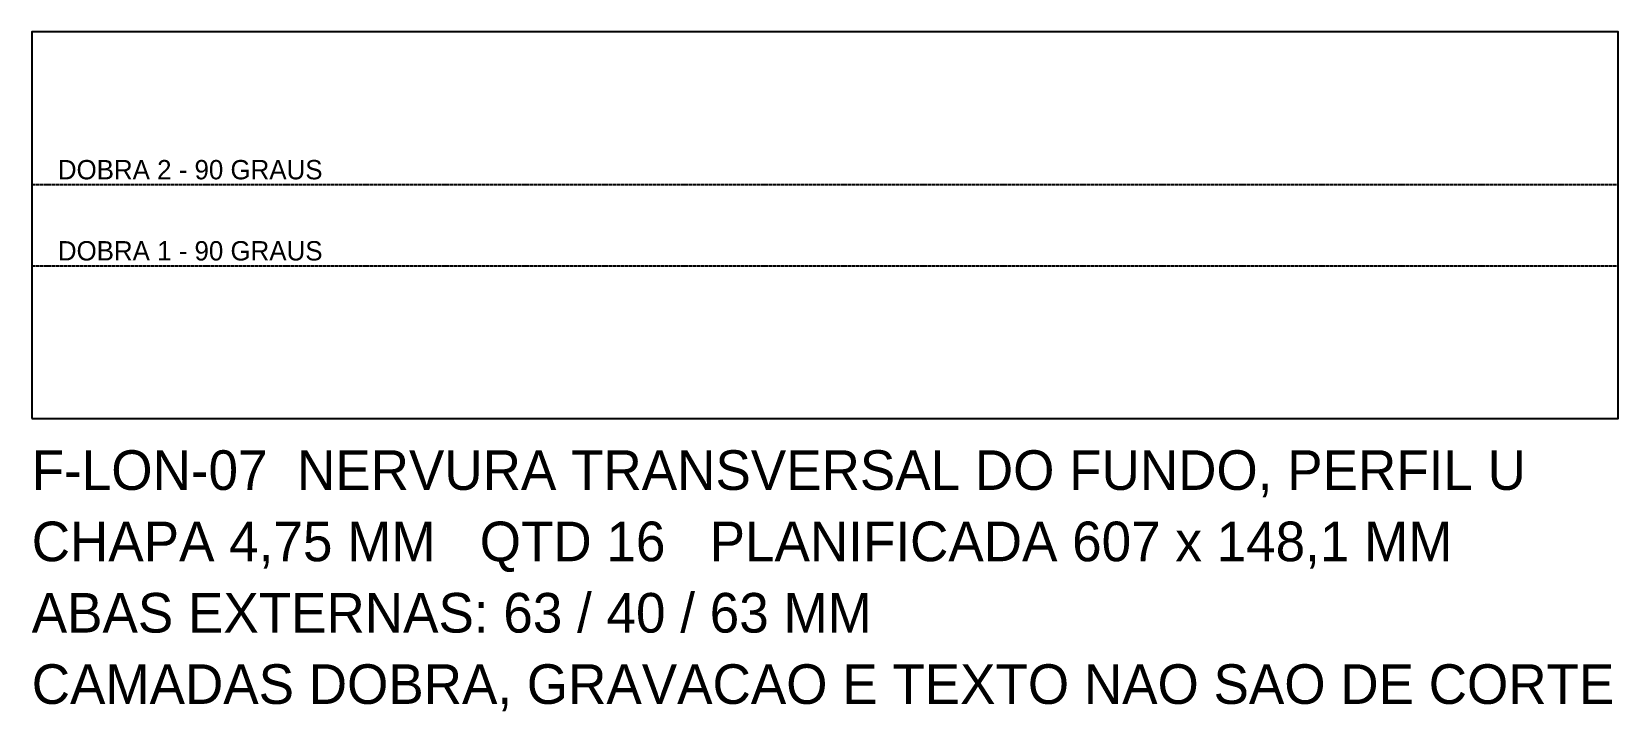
# Model space of a CAD drawing. Header units: millimetres. Extents: x 0 to 607, y -112 to 148.
import ezdxf

# ---------------------------------------------------------------- set-up
doc = ezdxf.new("R2010")
doc.units = ezdxf.units.MM
doc.linetypes.add('DASHED', pattern=[1.524, 1.27, -0.254])
for name, color, linetype in [('CORTE', 7, 'CONTINUOUS'), ('DOBRA', 2, 'DASHED'), ('TEXTO', 3, 'CONTINUOUS')]:
    doc.layers.add(name, color=color, linetype=linetype)

msp = doc.modelspace()

# ---------------------------------------------------------------- linework, layer by layer
at = {"layer": 'CORTE'}
msp.add_lwpolyline([(0, 0), (607, 0), (607, 148.12), (0, 148.12)], close=True, dxfattribs=at)
at = {"layer": 'DOBRA'}
for p, q in [((0, 89.59), (607, 89.59)), ((0, 58.53), (607, 58.53))]:
    msp.add_line(p, q, dxfattribs=at)

# ---------------------------------------------------------------- texts
at = {"layer": 'TEXTO'}
for s, height, p in [('DOBRA 2 - 90 GRAUS', 7.4059, (10, 91.59)), ('DOBRA 1 - 90 GRAUS', 7.4059, (10, 60.53)), ('F-LON-07  NERVURA TRANSVERSAL DO FUNDO, PERFIL U', 15.175, (0, -27.32)), ('CHAPA 4,75 MM   QTD 16   PLANIFICADA 607 x 148,1 MM', 15.175, (0, -54.63)), ('ABAS EXTERNAS: 63 / 40 / 63 MM', 15.175, (0, -81.95)), ('CAMADAS DOBRA, GRAVACAO E TEXTO NAO SAO DE CORTE', 15.175, (0, -109.26))]:
    msp.add_text(s, height=height, dxfattribs=at).set_placement(p)

doc.saveas('drawing.dxf')
